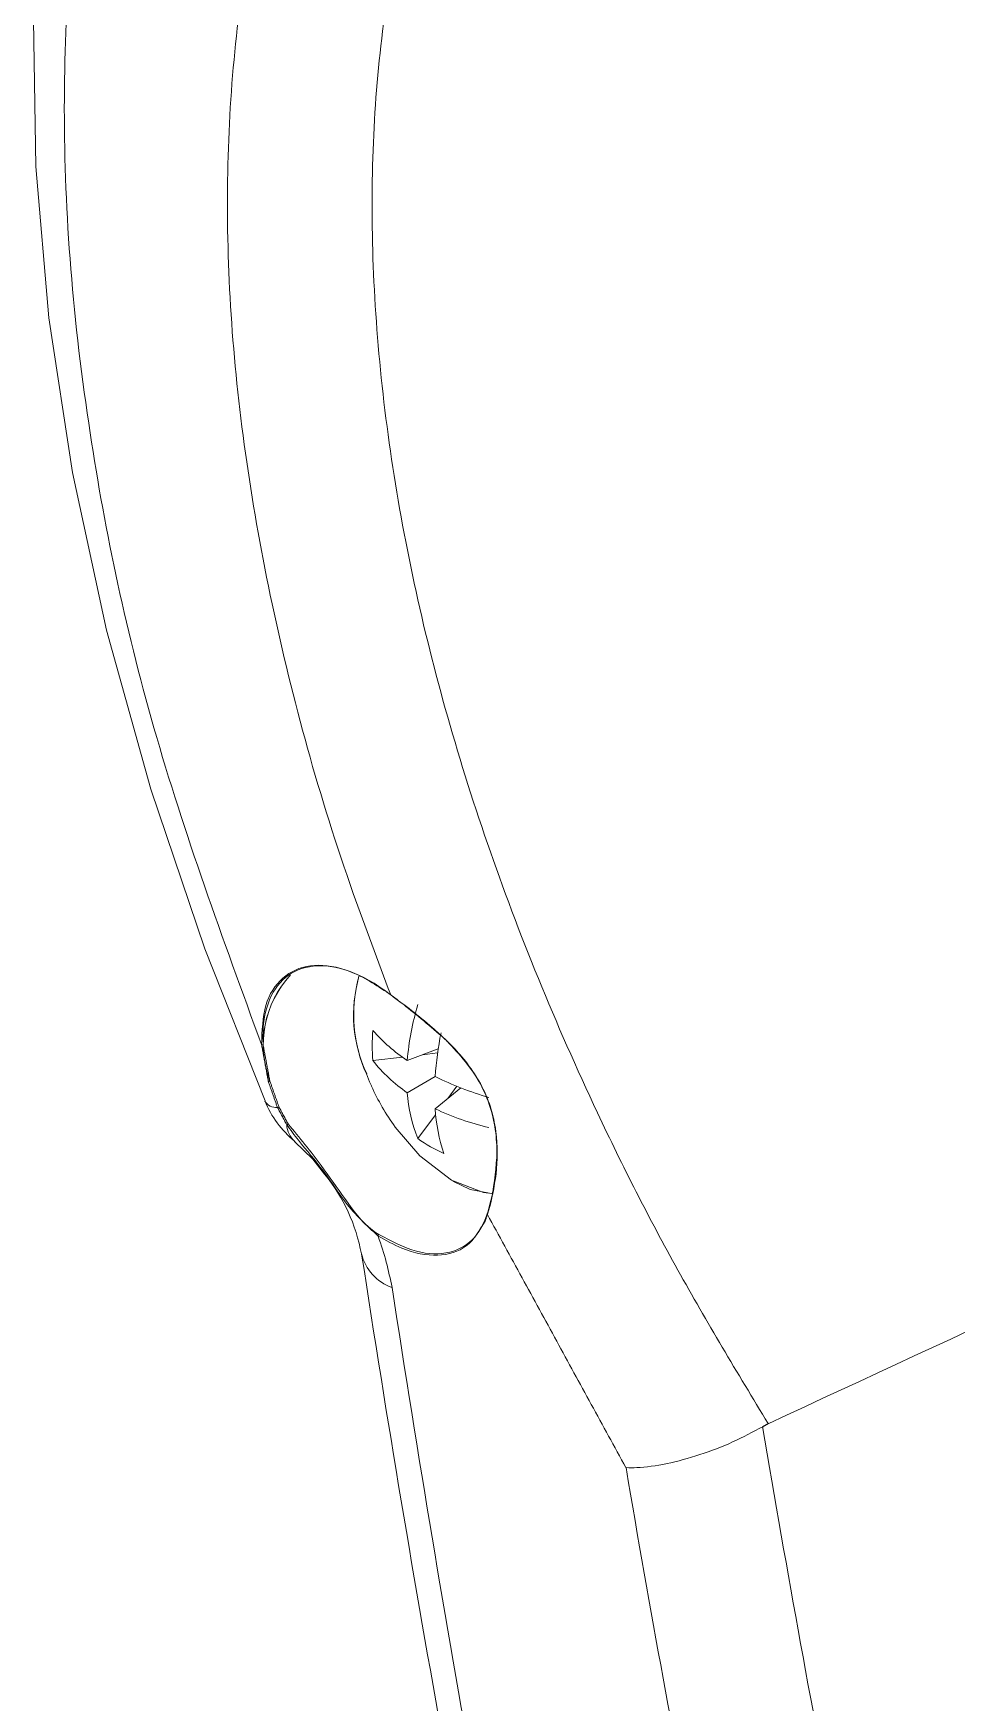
# Model space of a CAD drawing. Extents: x 2 to 136, y 1 to 99.
# Drawn here: x 5.433 to 6.29, y 7.615 to 9.167 of the extents above; entities that cross this region are included whole.
import ezdxf

# ---------------------------------------------------------------- set-up
doc = ezdxf.new("R2010")
doc.units = 0
doc.header["$MEASUREMENT"] = 0
doc.linetypes.add('SLD-Solid', pattern=[0])
doc.layers.add('OBJECT', color=7, linetype='CONTINUOUS')

msp = doc.modelspace()

# ---------------------------------------------------------------- linework, layer by layer
at = {"layer": 'OBJECT', "linetype": 'SLD-Solid', "lineweight": 15}
for p, q in [((5.8165, 8.23), (5.8166, 8.2299)), ((5.7481, 8.2118), (5.7755, 8.215)), ((5.8088, 8.2227), (5.78, 8.2119)), ((5.7943, 8.2173), (5.8082, 8.2189)), ((5.78, 8.1819), (5.806, 8.1969)), ((5.8297, 8.1865), (5.806, 8.167)), ((5.8177, 8.1767), (5.8261, 8.1879)), ((5.7899, 8.1394), (5.8064, 8.1615)), ((5.8592, 8.0891), (5.8591, 8.0888)), ((5.8522, 8.0636), (5.8521, 8.0633))]:
    msp.add_line(p, q, dxfattribs=at)
at = {"layer": 'OBJECT', "linetype": 'SLD-Solid', "lineweight": 15, "flags": 128}
for points in [[(5.6461, 9.9091), (5.6279, 9.8836), (5.572, 9.7843), (5.5248, 9.6766), (5.4868, 9.5613), (5.4586, 9.4392), (5.4405, 9.3114), (5.4326, 9.1792), (5.4347, 9.0431), (5.4468, 8.9026), (5.4688, 8.7586), (5.5005, 8.6121), (5.5416, 8.4642), (5.5918, 8.3158), (5.6481, 8.1744)], [(5.742, 8.1995), (5.745, 8.1922), (5.7467, 8.1882)], [(5.7688, 8.15), (5.7916, 8.1233), (5.8212, 8.1006)], [(5.6753, 8.1367), (5.6923, 8.1202), (5.7032, 8.1061)], [(5.8212, 8.1006), (5.8507, 8.0892), (5.8559, 8.0885)], [(5.8223, 8.0997), (5.8385, 8.0919), (5.8598, 8.088)], [(5.8594, 8.0894), (5.8593, 8.0893), (5.8592, 8.0892), (5.8592, 8.0891), (5.8592, 8.0891)]]:
    msp.add_lwpolyline(points, dxfattribs=at)
at = {"layer": 'OBJECT', "linetype": 'SLD-Solid', "lineweight": 15}
for centre, radius, start, end in [((5.7417, 8.2266), 0.0956, 137.2485, 200.7848), ((5.7415, 8.2267), 0.0953, 137.217, 200.6617), ((5.8587, 8.2545), 0.1286, 163.8827, 205.2986), ((5.8661, 8.2546), 0.1358, 165.8071, 203.9456), ((5.7649, 8.2729), 0.000302, 161.9124, 298.6176), ((6.0275, 8.1917), 0.2483, 163.1042, 175.3404), ((5.6453, 8.228), 0.00147, 243.2069, 300.5889), ((5.8874, 8.2258), 0.14, 174.2684, 185.7316), ((5.8647, 8.3413), 0.1546, 221.0266, 236.7746), ((6.1111, 8.1768), 0.3058, 168.5315, 176.2207), ((5.8223, 8.2247), 0.00786, 134.7241, 137.7056), ((5.8032, 8.2434), 0.0189, 314.5074, 315.8847), ((5.8103, 8.2365), 0.00914, 313.2595, 316.1124), ((5.8587, 8.2981), 0.1403, 217.9551, 235.8754), ((5.9439, 8.4778), 0.3129, 243.8367, 253.6678), ((5.6513, 8.1945), 0.00177, 255.897, 305.7709), ((5.6514, 8.1941), 0.00178, 256.1593, 305.3191), ((5.948, 8.2789), 0.2208, 204.276, 215.7186), ((5.92, 8.192), 0.1404, 184.1279, 202.0458), ((5.7395, 8.2135), 0.1, 203.1474, 230.057), ((5.6585, 8.1811), 0.0129, 212.2322, 274.1945), ((5.6594, 8.1706), 0.00245, 269.5512, 304.9574), ((5.9122, 8.3914), 0.2483, 244.6616, 256.8984), ((5.9604, 8.1757), 0.1547, 183.2289, 198.9756), ((5.6676, 8.1545), 0.00238, 280.8197, 317.0187), ((5.69, 8.1532), 0.022, 182.709, 228.4857), ((5.8716, 8.2529), 0.1399, 234.268, 245.7374), ((5.5776, 8.0031), 0.1624, 10.2695, 39.3624), ((5.7691, 8.1004), 0.091, 336.1483, 353.0819), ((5.769, 8.1004), 0.0911, 336.4399, 352.8878), ((5.8598, 8.0887), 0.000646, 175.9386, 247.6832), ((5.8598, 8.0891), 0.000646, 176.5468, 247.951), ((5.8528, 8.063), 0.000778, 161.0755, 228.4144), ((5.8528, 8.0634), 0.000655, 120.3973, 157.7259), ((5.853, 8.0634), 0.000771, 161.3122, 228.8064), ((5.8549, 8.0692), 0.000668, 122.3933, 233.869), ((5.7544, 8.0487), 0.00159, 122.8555, 176.7935), ((5.78, 8.0421), 0.0436, 193.1485, 251.0629), ((22.8112, 10.6509), 17.2733, 188.72082, 191.80458)]:
    msp.add_arc(centre, radius, start, end, dxfattribs=at)
for centre, major_axis, ratio, start_param, end_param in [((6.4595, 8.9477), (10.5578, 4.9562), 0.070939, 4.646524, 4.6979), ((16.417, 16.9596), (5.5041, 16.751), 0.560269, 2.306716, 2.371164), ((19.7033, 15.0623), (8.654, 14.9534), 0.719689, 2.425419, 2.481145), ((19.6423, 15.0976), (8.7039, 15.04), 0.71887, 2.42727, 2.481138)]:
    msp.add_ellipse(centre, major_axis=major_axis, ratio=ratio, start_param=start_param, end_param=end_param, dxfattribs=at)
for points, knots in [([(5.6446, 9.8001), (5.61, 9.7378), (5.5398, 9.6116), (5.4889, 9.4177), (5.4658, 9.2465), (5.4594, 9.1057), (5.4646, 8.9582), (5.4868, 8.7643), (5.5374, 8.5196), (5.6086, 8.3251), (5.6446, 8.2267)], [0, 0, 0, 0, 0.158308, 0.320393, 0.4075, 0.494607, 0.584228, 0.67385, 0.834938, 1, 1, 1, 1]), ([(6.1068, 9.7804), (6.0608, 9.7462), (5.9687, 9.6779), (5.8629, 9.5289), (5.7874, 9.3485), (5.747, 9.139), (5.7447, 8.9087), (5.7787, 8.665), (5.8491, 8.4138), (5.9381, 8.1964), (6.0296, 8.0163), (6.0868, 7.9215), (6.1154, 7.8742)], [0, 0, 0, 0, 0.106943, 0.213881, 0.324028, 0.434172, 0.543513, 0.652855, 0.761837, 0.870824, 0.935412, 1, 1, 1, 1]), ([(5.7646, 8.2729), (5.7528, 8.3043), (5.7068, 8.4259), (5.6484, 8.6378), (5.6101, 8.8999), (5.6125, 9.1463), (5.6488, 9.342), (5.7023, 9.4932), (5.7438, 9.5663), (5.7646, 9.6029)], [0, 0, 0, 0, 0.062217, 0.241055, 0.419891, 0.59818, 0.776471, 0.888235, 1, 1, 1, 1]), ([(5.6446, 8.2267), (5.6451, 8.2395), (5.6461, 8.2652), (5.6628, 8.2907), (5.6887, 8.3025), (5.7219, 8.2987), (5.7484, 8.2851), (5.7624, 8.2746), (5.7646, 8.2729)], [0, 0, 0, 0, 0.19324, 0.386487, 0.579566, 0.772391, 0.965025, 1, 1, 1, 1]), ([(5.7652, 8.2727), (5.7532, 8.2806), (5.7292, 8.2965), (5.6954, 8.3023), (5.668, 8.2936), (5.6502, 8.2704), (5.6454, 8.2449), (5.646, 8.2292), (5.646, 8.2267)], [0, 0, 0, 0, 0.192566, 0.38513, 0.577737, 0.770506, 0.963514, 1, 1, 1, 1]), ([(5.7646, 8.2729), (5.7776, 8.2633), (5.7952, 8.2502), (5.8123, 8.2344), (5.8168, 8.2303)], [0, 0, 0, 0, 0.736892, 1, 1, 1, 1]), ([(5.8168, 8.2303), (5.804, 8.2414), (5.7864, 8.2566), (5.7697, 8.2692), (5.7652, 8.2727)], [0, 0, 0, 0, 0.728741, 1, 1, 1, 1]), ([(5.8169, 8.2302), (5.8284, 8.2175), (5.8508, 8.1928), (5.8644, 8.1476), (5.8638, 8.112), (5.8607, 8.0944), (5.8596, 8.0885)], [0, 0, 0, 0, 0.308984, 0.604097, 0.866163, 1, 1, 1, 1]), ([(5.8594, 8.0894), (5.8616, 8.1036), (5.8658, 8.1321), (5.8563, 8.1793), (5.8356, 8.211), (5.8209, 8.226), (5.8169, 8.2302)], [0, 0, 0, 0, 0.306652, 0.614033, 0.892132, 1, 1, 1, 1]), ([(5.7528, 8.0488), (5.7423, 8.0585), (5.7242, 8.075), (5.703, 8.1097), (5.6821, 8.133), (5.6715, 8.1474), (5.668, 8.1522)], [0, 0, 0, 0, 0.356929, 0.612991, 0.870168, 1, 1, 1, 1]), ([(5.6693, 8.1529), (5.6798, 8.1402), (5.6984, 8.1175), (5.7233, 8.0812), (5.7392, 8.0597), (5.7515, 8.0514), (5.7535, 8.0501)], [0, 0, 0, 0, 0.350739, 0.62487, 0.939556, 1, 1, 1, 1]), ([(5.8523, 8.0624), (5.8472, 8.0538), (5.837, 8.0366), (5.8091, 8.0286), (5.7797, 8.0338), (5.7602, 8.0447), (5.7528, 8.0488)], [0, 0, 0, 0, 0.276322, 0.552658, 0.828642, 1, 1, 1, 1]), ([(5.7535, 8.0501), (5.7654, 8.0439), (5.7893, 8.0314), (5.8206, 8.0315), (5.8419, 8.0434), (5.8494, 8.0579), (5.8523, 8.0636)], [0, 0, 0, 0, 0.275405, 0.550801, 0.826444, 1, 1, 1, 1]), ([(5.7528, 8.0488), (5.7528, 8.0487), (5.7591, 8.0324), (5.7625, 8.0166), (5.7659, 8.0009)], [0, 0, 0, 0, 0.008019, 1, 1, 1, 1]), ([(6.1103, 7.8714), (6.1012, 7.8665), (6.0831, 7.8567), (6.0515, 7.8447), (6.0203, 7.8362), (5.9977, 7.8332), (5.9865, 7.8332), (5.9833, 7.8333), (5.9832, 7.8333)], [0, 0, 0, 0, 0.21898, 0.437723, 0.66271, 0.898747, 0.996503, 1, 1, 1, 1])]:
    msp.add_open_spline(points, degree=3, knots=knots, dxfattribs=at)
for points in [[(5.6508, 8.1928), (5.6446, 8.2267)], [(5.646, 8.2267), (5.6523, 8.193)], [(5.8169, 8.2302), (5.8168, 8.2303)], [(5.6508, 8.1928), (5.6509, 8.1924)], [(5.6594, 8.1682), (5.6509, 8.1924)], [(5.6524, 8.1927), (5.6523, 8.193)], [(5.6524, 8.1927), (5.6608, 8.1686)], [(5.668, 8.1522), (5.6594, 8.1682)], [(5.6608, 8.1686), (5.6693, 8.1529)], [(5.8545, 8.0698), (5.8594, 8.0891)], [(5.8595, 8.0881), (5.8545, 8.0687)], [(5.8595, 8.0881), (5.8596, 8.0885)], [(5.8523, 8.0624), (5.8524, 8.0628)], [(5.8545, 8.0687), (5.8524, 8.0628)], [(5.8525, 8.0639), (5.8543, 8.069)], [(5.9832, 7.8333), (5.8545, 8.0687)], [(6.1154, 7.8742), (6.1103, 7.8714)]]:
    msp.add_open_spline(points, degree=1, dxfattribs=at)

doc.saveas('drawing.dxf')
